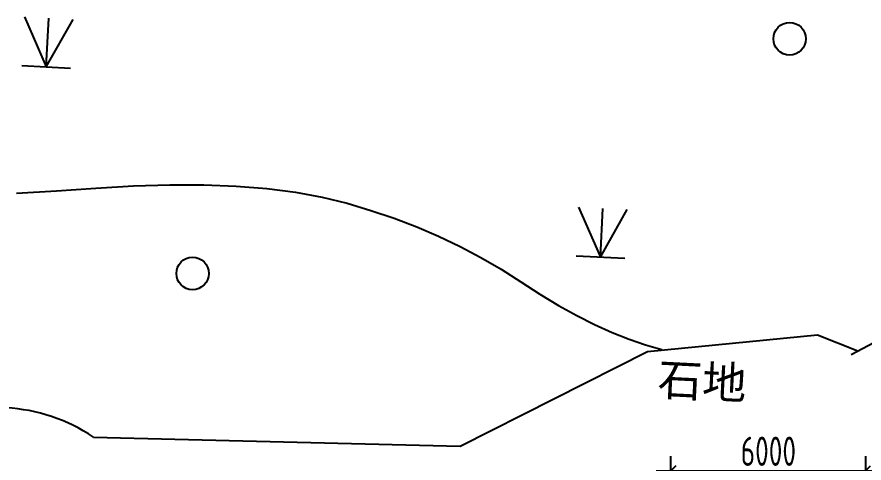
# Model space of a CAD drawing. Header units: millimetres. Extents: x 4 to 2106212, y -117026 to 198097.
# Drawn here: x 1262179 to 1288262, y 132092 to 145815 of the extents above; entities that cross this region are included whole.
import ezdxf
from ezdxf.enums import TextEntityAlignment as Align

# ---------------------------------------------------------------- set-up
doc = ezdxf.new("R2010")
doc.units = ezdxf.units.MM
doc.layers.add('粗实线', color=7, linetype='Continuous')
doc.styles.add('hztxt', font='ros1.shx', dxfattribs={"width": 0.8, "bigfont": 'hztxt.shx'})
doc.styles.add('宋体', font='')
doc.styles.get('宋体').set_extended_font_data('SimSun')
doc.dimstyles.new('DIM-300', dxfattribs={"dimscale": 300, "dimtxt": 3, "dimasz": 1, "dimexe": 1.5, "dimexo": 1.5, "dimgap": 0.5, "dimtad": 1, "dimdec": 0, "dimzin": 0, "dimdsep": 46, "dimtxsty": 'hztxt', "dimblk": 'OBLIQUE', "dimcen": 0, "dimdle": 1.5, "dimclrd": 9, "dimclre": 9, "dimclrt": 6, "dimadec": 0, "dimazin": 0, "dimtfac": 1, "dimtdec": 0, "dimtix": 1, "dimtofl": 0, "dimtmove": 2, "dimatfit": 0, "dimfxl": 5, "dimtolj": 1, "dimtzin": 0, "dimarcsym": 0})

# ---------------------------------------------------------------- blocks, each defined once
blk = doc.blocks.new('_Oblique')
at = {"color": 0, "linetype": 'ByBlock', "lineweight": -2}
blk.add_line((-0.5, -0.5), (0.5, 0.5), dxfattribs=at)
blk = doc.blocks.new('*D83')
at = {"color": 9, "lineweight": -2, "transparency": 16777216}
for p, q in [((1282315, 130255), (1282315, 132304)), ((1288315, 130255), (1288315, 132304)), ((1281865, 131854), (1288765, 131854))]:
    blk.add_line(p, q, dxfattribs=at)
at = {"layer": 'Defpoints', "color": 0, "transparency": 16777216}
for p in [(1288315, 131854), (1282315, 129805), (1288315, 129805)]:
    blk.add_point(p, dxfattribs=at)
at = {"color": 9, "lineweight": -2, "transparency": 16777216, "xscale": 300, "yscale": 300, "zscale": 300, "rotation": 180}
blk.add_blockref('_Oblique', (1282315, 131854), dxfattribs=at)
at = {"color": 9, "lineweight": -2, "transparency": 16777216, "xscale": 300, "yscale": 300, "zscale": 300}
blk.add_blockref('_Oblique', (1288315, 131854), dxfattribs=at)
at = {"color": 6, "transparency": 16777216, "insert": (1285315, 132454), "char_height": 900, "attachment_point": 5, "style": 'hztxt'}
blk.add_mtext('\\A1;6000', dxfattribs=at)
blk = doc.blocks.new('jytkjyk')
at = {"layer": '粗实线', "color": 252}
for p, q in [((492608, 145815, 100000), (493283, 144279, 100000)), ((493283, 144279, 100000), (493357, 145778, 100000)), ((493283, 144279, 100000), (494106, 145741, 100000)), ((492534, 144317, 100000), (494032, 144242, 100000)), ((509674, 139962, 100000), (510349, 138427, 100000)), ((510349, 138427, 100000), (510423, 139925, 100000)), ((510349, 138427, 100000), (511172, 139888, 100000)), ((509600, 138464, 100000), (511098, 138390, 100000)), ((518065, 135433), (520395, 136674)), ((511789, 135526), (517030, 136038)), ((517030, 136038), (518275, 135545)), ((506025, 132614), (511789, 135526)), ((494732, 132890), (506025, 132614))]:
    blk.add_line(p, q, dxfattribs=at)
at = {"layer": '粗实线', "color": 252, "linetype": 'Continuous'}
for p, q in [((494807, 140553, 13000), (495973, 140622, 13000)), ((495973, 140622, 13000), (497082, 140655, 13000)), ((497082, 140655, 13000), (498134, 140652, 13000)), ((498134, 140652, 13000), (499130, 140611, 13000)), ((499130, 140611, 13000), (500069, 140534, 13000)), ((492365, 140391, 13000), (493599, 140468, 13000)), ((493599, 140468, 13000), (494807, 140553, 13000)), ((500069, 140534, 13000), (500952, 140420, 13000)), ((500952, 140420, 13000), (501777, 140269, 13000)), ((501777, 140269, 13000), (502546, 140082, 13000)), ((502546, 140082, 13000), (503278, 139864, 13000)), ((503278, 139864, 13000), (503991, 139622, 13000)), ((503991, 139622, 13000), (504687, 139357, 13000)), ((504687, 139357, 13000), (505364, 139067, 13000)), ((505364, 139067, 13000), (506022, 138753, 13000)), ((506022, 138753, 13000), (506663, 138416, 13000)), ((506663, 138416, 13000), (507285, 138054, 13000)), ((507285, 138054, 13000), (507890, 137668, 13000)), ((507890, 137668, 13000), (508478, 137288, 13000)), ((508478, 137288, 13000), (509054, 136942, 13000)), ((509054, 136942, 13000), (509617, 136631, 13000)), ((509617, 136631, 13000), (510166, 136354, 13000)), ((510166, 136354, 13000), (510703, 136111, 13000)), ((510703, 136111, 13000), (511226, 135903, 13000)), ((511226, 135903, 13000), (511737, 135729, 13000)), ((511737, 135729, 13000), (512234, 135590, 13000))]:
    blk.add_line(p, q, dxfattribs=at)
at = {"layer": '粗实线', "color": 252}
for centre in [(516170, 145143, 100000), (497787, 137924, 100000)]:
    blk.add_circle(centre, 500, dxfattribs=at)
blk.add_arc((491766, 128494), 5303, 55.9895, 117.796, dxfattribs=at)
at = {"layer": '粗实线', "color": 252, "linetype": 'Continuous', "style": '宋体'}
blk.add_text('石地', height=1000, rotation=357.1643, dxfattribs=at).set_placement((513481, 134627, 100000), align=Align.MIDDLE)

msp = doc.modelspace()

# ---------------------------------------------------------------- block references
msp.add_blockref('jytkjyk', (769800.0033, -0.0006, 0.001))

# ---------------------------------------------------------------- dimensions: what is measured, and where the dimension line sits
dim = msp.add_linear_dim(base=(1288315.4629, 131853.5419), p1=(1282315.463, 129805.0104), p2=(1288315.4629, 129805.0104), dimstyle='DIM-300')
dim.commit()
dim.dimension.update_dxf_attribs({"geometry": '*D83', "text_midpoint": (1285315.4629, 132453.5419)})

doc.saveas('drawing.dxf')
